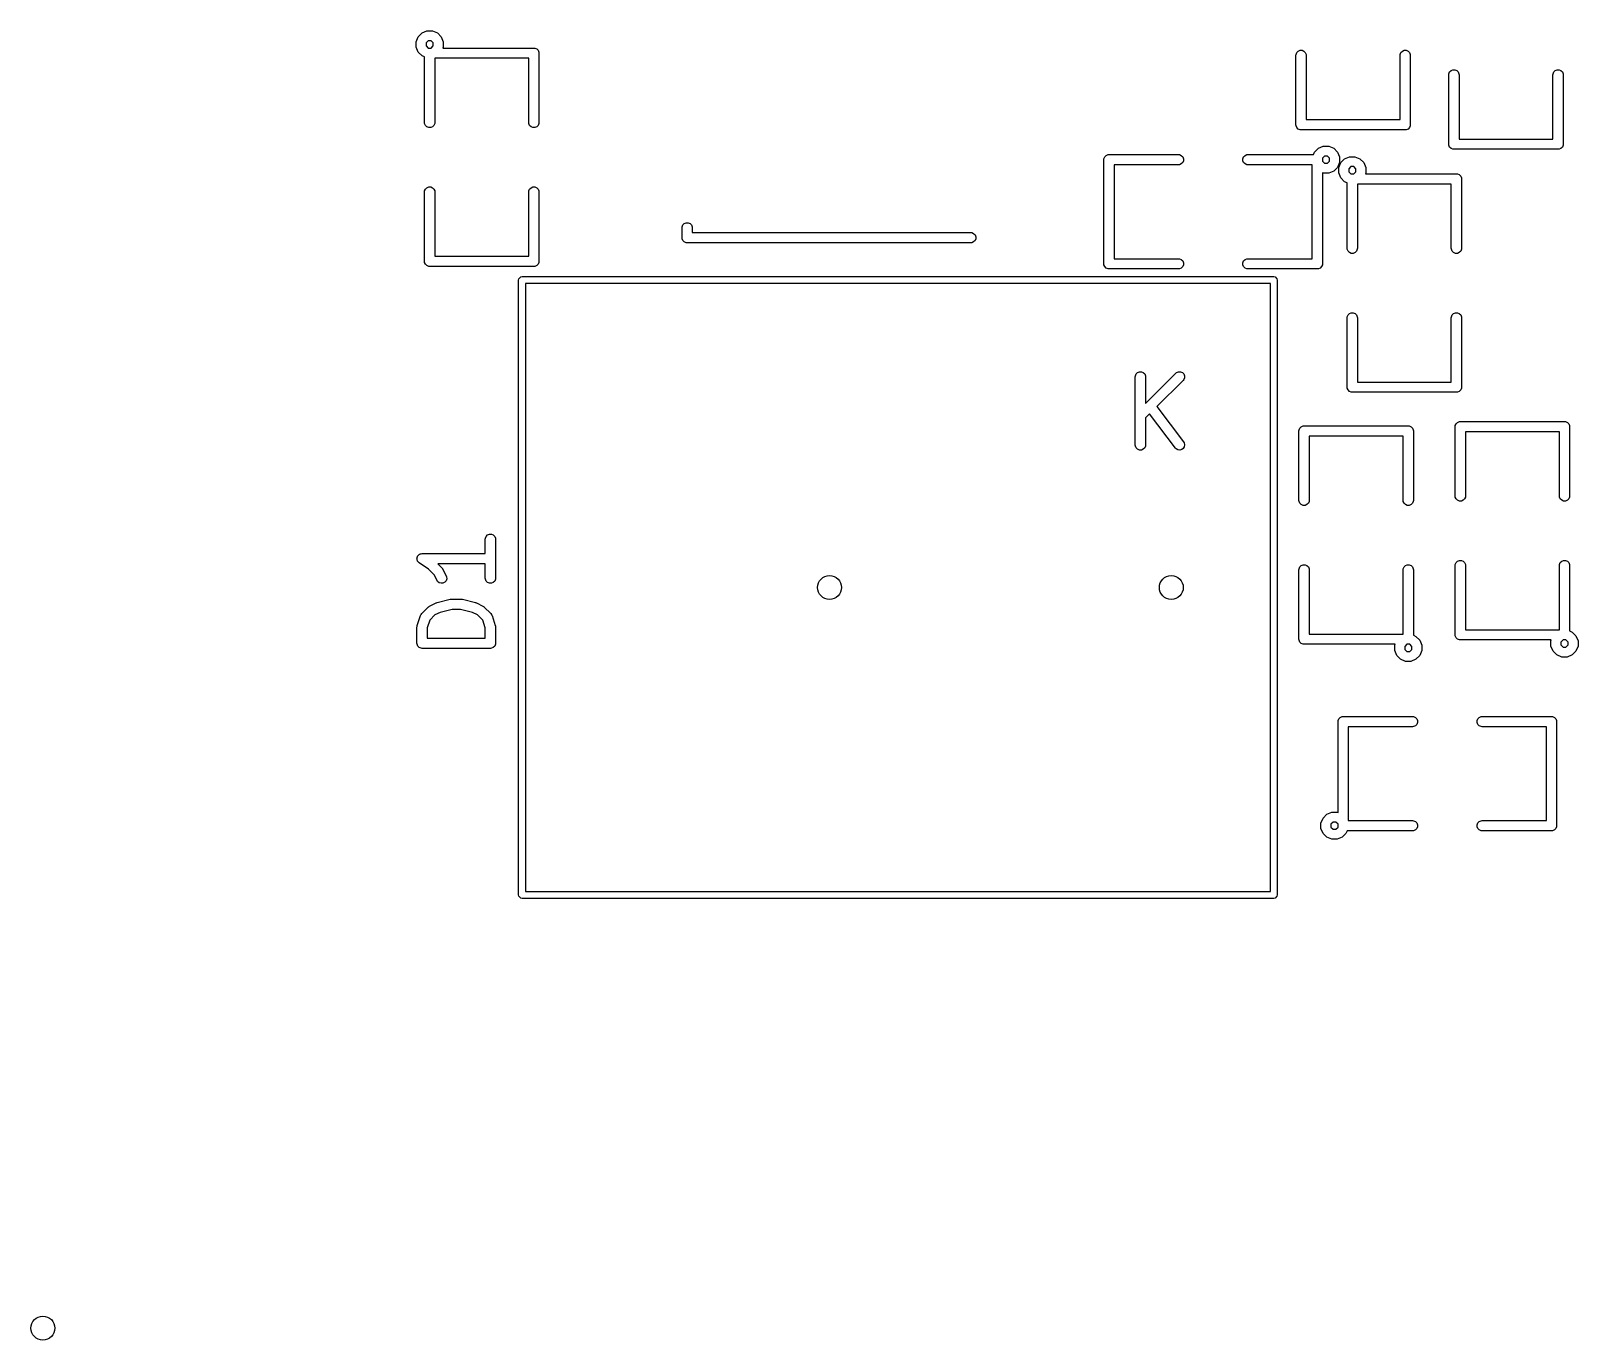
# Model space of a CAD drawing. Extents: x 3.77 to 7.16, y -4.93 to -3.32.
# Drawn here: x 3.773 to 4.664, y -4.931 to -4.176 of the extents above; entities that cross this region are included whole.
import ezdxf

# ---------------------------------------------------------------- set-up
doc = ezdxf.new("R2010")
doc.units = 0
doc.header["$MEASUREMENT"] = 0
doc.layers.add('BLACK', color=7, linetype='CONTINUOUS')

msp = doc.modelspace()

# ---------------------------------------------------------------- linework, layer by layer
at = {"layer": 'BLACK', "linetype": 'CONTINUOUS'}
for p, q in [((3.9951, -4.18243), (3.99629, -4.17956)), ((3.99629, -4.17956), (3.99848, -4.17737)), ((3.99848, -4.17737), (4.00135, -4.17618)), ((4.00135, -4.17618), (4.00445, -4.17618)), ((4.00445, -4.17618), (4.00732, -4.17737)), ((4.00732, -4.17737), (4.00951, -4.17956)), ((4.00951, -4.17956), (4.0107, -4.18243)), ((3.9951, -4.18313), (3.9951, -4.18243)), ((3.9951, -4.18553), (3.9951, -4.18313)), ((3.99629, -4.1884), (3.9951, -4.18553)), ((3.99848, -4.19059), (3.99629, -4.1884)), ((4.00205, -4.18194), (4.00085, -4.18313)), ((4.00085, -4.18313), (4.00085, -4.18483)), ((4.00085, -4.18483), (4.00205, -4.18603)), ((4.00375, -4.18194), (4.00205, -4.18194)), ((4.00205, -4.18603), (4.00375, -4.18603)), ((4.00495, -4.18313), (4.00375, -4.18194)), ((4.00375, -4.18603), (4.00495, -4.18483)), ((4.00495, -4.18483), (4.00495, -4.18313)), ((4.0107, -4.18553), (4.01049, -4.18603)), ((4.01049, -4.18603), (4.0629, -4.18603)), ((4.0107, -4.18243), (4.0107, -4.18553)), ((4.0629, -4.18603), (4.06347, -4.18609)), ((4.06347, -4.18609), (4.06454, -4.18653)), ((4.06454, -4.18653), (4.06535, -4.18734)), ((4.06535, -4.18734), (4.06579, -4.18841)), ((4.06579, -4.18841), (4.06585, -4.18898)), ((4.50237, -4.1886), (4.50318, -4.18779)), ((4.50318, -4.18779), (4.50425, -4.18735)), ((4.50425, -4.18735), (4.5054, -4.18735)), ((4.5054, -4.18735), (4.50646, -4.18779)), ((4.50646, -4.18779), (4.50728, -4.1886)), ((4.56237, -4.1886), (4.56318, -4.18779)), ((4.56318, -4.18779), (4.56425, -4.18735)), ((4.56425, -4.18735), (4.5654, -4.18735)), ((4.5654, -4.18735), (4.56646, -4.18779)), ((4.56646, -4.18779), (4.56728, -4.1886)), ((3.99995, -4.1912), (3.99848, -4.19059)), ((3.99995, -4.22898), (3.99995, -4.1912)), ((4.05995, -4.19194), (4.00585, -4.19194)), ((4.00585, -4.19194), (4.00585, -4.22898)), ((4.05995, -4.22898), (4.05995, -4.19194)), ((4.06585, -4.18898), (4.06585, -4.22898)), ((4.50187, -4.19024), (4.50193, -4.18967)), ((4.50187, -4.23024), (4.50187, -4.19024)), ((4.50193, -4.18967), (4.50237, -4.1886)), ((4.50728, -4.1886), (4.50772, -4.18967)), ((4.50772, -4.18967), (4.50778, -4.19024)), ((4.50778, -4.19024), (4.50778, -4.22729)), ((4.56187, -4.19024), (4.56193, -4.18967)), ((4.56187, -4.22729), (4.56187, -4.19024)), ((4.56193, -4.18967), (4.56237, -4.1886)), ((4.56728, -4.1886), (4.56772, -4.18967)), ((4.56772, -4.18967), (4.56778, -4.19024)), ((4.56778, -4.19024), (4.56778, -4.23024)), ((4.58995, -4.20145), (4.59, -4.20087)), ((4.58995, -4.24145), (4.58995, -4.20145)), ((4.59, -4.20087), (4.59044, -4.19981)), ((4.59044, -4.19981), (4.59126, -4.199)), ((4.59126, -4.199), (4.59232, -4.19855)), ((4.59232, -4.19855), (4.59347, -4.19855)), ((4.59347, -4.19855), (4.59454, -4.199)), ((4.59454, -4.199), (4.59535, -4.19981)), ((4.59535, -4.19981), (4.59579, -4.20087)), ((4.59579, -4.20087), (4.59585, -4.20145)), ((4.59585, -4.20145), (4.59585, -4.2385)), ((4.64995, -4.20145), (4.65, -4.20087)), ((4.64995, -4.2385), (4.64995, -4.20145)), ((4.65, -4.20087), (4.65044, -4.19981)), ((4.65044, -4.19981), (4.65126, -4.199)), ((4.65126, -4.199), (4.65232, -4.19855)), ((4.65232, -4.19855), (4.65347, -4.19855)), ((4.65347, -4.19855), (4.65454, -4.199)), ((4.65454, -4.199), (4.65535, -4.19981)), ((4.65535, -4.19981), (4.65579, -4.20087)), ((4.65579, -4.20087), (4.65585, -4.20145)), ((4.65585, -4.20145), (4.65585, -4.24145)), ((4, -4.22956), (3.99995, -4.22898)), ((4.00044, -4.23062), (4, -4.22956)), ((4.00126, -4.23144), (4.00044, -4.23062)), ((4.00232, -4.23188), (4.00126, -4.23144)), ((4.00347, -4.23188), (4.00232, -4.23188)), ((4.00454, -4.23144), (4.00347, -4.23188)), ((4.00535, -4.23062), (4.00454, -4.23144)), ((4.00579, -4.22956), (4.00535, -4.23062)), ((4.00585, -4.22898), (4.00579, -4.22956)), ((4.06, -4.22956), (4.05995, -4.22898)), ((4.06044, -4.23062), (4.06, -4.22956)), ((4.06126, -4.23144), (4.06044, -4.23062)), ((4.06232, -4.23188), (4.06126, -4.23144)), ((4.06347, -4.23188), (4.06232, -4.23188)), ((4.06454, -4.23144), (4.06347, -4.23188)), ((4.06535, -4.23062), (4.06454, -4.23144)), ((4.06579, -4.22956), (4.06535, -4.23062)), ((4.06585, -4.22898), (4.06579, -4.22956)), ((4.50193, -4.23082), (4.50187, -4.23024)), ((4.50237, -4.23188), (4.50193, -4.23082)), ((4.50318, -4.2327), (4.50237, -4.23188)), ((4.50425, -4.23314), (4.50318, -4.2327)), ((4.50482, -4.2332), (4.50425, -4.23314)), ((4.50778, -4.22729), (4.56187, -4.22729)), ((4.5654, -4.23314), (4.56482, -4.2332)), ((4.56646, -4.2327), (4.5654, -4.23314)), ((4.56728, -4.23188), (4.56646, -4.2327)), ((4.56772, -4.23082), (4.56728, -4.23188)), ((4.56778, -4.23024), (4.56772, -4.23082)), ((4.56482, -4.2332), (4.50482, -4.2332)), ((4.59, -4.24203), (4.58995, -4.24145)), ((4.59044, -4.24309), (4.59, -4.24203)), ((4.59585, -4.2385), (4.64995, -4.2385)), ((4.65579, -4.24203), (4.65535, -4.24309)), ((4.65585, -4.24145), (4.65579, -4.24203)), ((4.39126, -4.25038), (4.39132, -4.2498)), ((4.39126, -4.31038), (4.39126, -4.25038)), ((4.39132, -4.2498), (4.39176, -4.24874)), ((4.39176, -4.24874), (4.39257, -4.24792)), ((4.39257, -4.24792), (4.39364, -4.24748)), ((4.39364, -4.24748), (4.39421, -4.24743)), ((4.39421, -4.24743), (4.43421, -4.24743)), ((4.43421, -4.24743), (4.43479, -4.24748)), ((4.43479, -4.24748), (4.43585, -4.24792)), ((4.43585, -4.24792), (4.43667, -4.24874)), ((4.43667, -4.24874), (4.43711, -4.2498)), ((4.43711, -4.25096), (4.43667, -4.25202)), ((4.43711, -4.2498), (4.43711, -4.25096)), ((4.47132, -4.2498), (4.47176, -4.24874)), ((4.47132, -4.25096), (4.47132, -4.2498)), ((4.47176, -4.25202), (4.47132, -4.25096)), ((4.47176, -4.24874), (4.47257, -4.24792)), ((4.47257, -4.24792), (4.47364, -4.24748)), ((4.47364, -4.24748), (4.47421, -4.24743)), ((4.47421, -4.24743), (4.51199, -4.24743)), ((4.51199, -4.24743), (4.5126, -4.24596)), ((4.5126, -4.24596), (4.5148, -4.24377)), ((4.5148, -4.24377), (4.51766, -4.24258)), ((4.51837, -4.24833), (4.51717, -4.24953)), ((4.51717, -4.24953), (4.51717, -4.25123)), ((4.51766, -4.24258), (4.52077, -4.24258)), ((4.52006, -4.24833), (4.51837, -4.24833)), ((4.52126, -4.24953), (4.52006, -4.24833)), ((4.52077, -4.24258), (4.52363, -4.24377)), ((4.52126, -4.25123), (4.52126, -4.24953)), ((4.52363, -4.24377), (4.52583, -4.24596)), ((4.52583, -4.24596), (4.52701, -4.24883)), ((4.52701, -4.24883), (4.52701, -4.25193)), ((4.52774, -4.25203), (4.52993, -4.24984)), ((4.52993, -4.24984), (4.5328, -4.24865)), ((4.5328, -4.24865), (4.5359, -4.24865)), ((4.5359, -4.24865), (4.53877, -4.24984)), ((4.53877, -4.24984), (4.54096, -4.25203)), ((4.59126, -4.24391), (4.59044, -4.24309)), ((4.59232, -4.24435), (4.59126, -4.24391)), ((4.5929, -4.2444), (4.59232, -4.24435)), ((4.6529, -4.2444), (4.5929, -4.2444)), ((4.65347, -4.24435), (4.6529, -4.2444)), ((4.65454, -4.24391), (4.65347, -4.24435)), ((4.65535, -4.24309), (4.65454, -4.24391)), ((4.43421, -4.25333), (4.39717, -4.25333)), ((4.39717, -4.25333), (4.39717, -4.30743)), ((4.43479, -4.25328), (4.43421, -4.25333)), ((4.43585, -4.25284), (4.43479, -4.25328)), ((4.43667, -4.25202), (4.43585, -4.25284)), ((4.47257, -4.25284), (4.47176, -4.25202)), ((4.47364, -4.25328), (4.47257, -4.25284)), ((4.47421, -4.25333), (4.47364, -4.25328)), ((4.51126, -4.25333), (4.47421, -4.25333)), ((4.51126, -4.30743), (4.51126, -4.25333)), ((4.51717, -4.25123), (4.51837, -4.25243)), ((4.51766, -4.25818), (4.51717, -4.25797)), ((4.51717, -4.25797), (4.51717, -4.31038)), ((4.52077, -4.25818), (4.51766, -4.25818)), ((4.51837, -4.25243), (4.52006, -4.25243)), ((4.52006, -4.25243), (4.52126, -4.25123)), ((4.52363, -4.25699), (4.52077, -4.25818)), ((4.52583, -4.2548), (4.52363, -4.25699)), ((4.52701, -4.25193), (4.52583, -4.2548)), ((4.52655, -4.2549), (4.52774, -4.25203)), ((4.52655, -4.2556), (4.52655, -4.2549)), ((4.52655, -4.258), (4.52655, -4.2556)), ((4.52774, -4.26087), (4.52655, -4.258)), ((4.5335, -4.2544), (4.5323, -4.2556)), ((4.5323, -4.2556), (4.5323, -4.2573)), ((4.5323, -4.2573), (4.5335, -4.2585)), ((4.5352, -4.2544), (4.5335, -4.2544)), ((4.5335, -4.2585), (4.5352, -4.2585)), ((4.5364, -4.2556), (4.5352, -4.2544)), ((4.5352, -4.2585), (4.5364, -4.2573)), ((4.5364, -4.2573), (4.5364, -4.2556)), ((4.54096, -4.25203), (4.54215, -4.2549)), ((4.54215, -4.258), (4.54195, -4.2585)), ((4.54195, -4.2585), (4.59435, -4.2585)), ((4.54215, -4.2549), (4.54215, -4.258)), ((4.59435, -4.2585), (4.59493, -4.25855)), ((4.59493, -4.25855), (4.59599, -4.259)), ((4.59599, -4.259), (4.59681, -4.25981)), ((4.59681, -4.25981), (4.59725, -4.26087)), ((3.99995, -4.26898), (4, -4.26841)), ((4, -4.26841), (4.00044, -4.26734)), ((4.00044, -4.26734), (4.00126, -4.26653)), ((4.00126, -4.26653), (4.00232, -4.26609)), ((4.00232, -4.26609), (4.00347, -4.26609)), ((4.00347, -4.26609), (4.00454, -4.26653)), ((4.00454, -4.26653), (4.00535, -4.26734)), ((4.00535, -4.26734), (4.00579, -4.26841)), ((4.00579, -4.26841), (4.00585, -4.26898)), ((4.05995, -4.26898), (4.06, -4.26841)), ((4.06, -4.26841), (4.06044, -4.26734)), ((4.06044, -4.26734), (4.06126, -4.26653)), ((4.06126, -4.26653), (4.06232, -4.26609)), ((4.06232, -4.26609), (4.06347, -4.26609)), ((4.06347, -4.26609), (4.06454, -4.26653)), ((4.06454, -4.26653), (4.06535, -4.26734)), ((4.06535, -4.26734), (4.06579, -4.26841)), ((4.06579, -4.26841), (4.06585, -4.26898)), ((4.52993, -4.26306), (4.52774, -4.26087)), ((4.5314, -4.26367), (4.52993, -4.26306)), ((4.5314, -4.30145), (4.5314, -4.26367)), ((4.5914, -4.2644), (4.5373, -4.2644)), ((4.5373, -4.2644), (4.5373, -4.30145)), ((4.5914, -4.30145), (4.5914, -4.2644)), ((4.59725, -4.26087), (4.5973, -4.26145)), ((4.5973, -4.26145), (4.5973, -4.30145)), ((3.99995, -4.30898), (3.99995, -4.26898)), ((4.00585, -4.26898), (4.00585, -4.30603)), ((4.05995, -4.30603), (4.05995, -4.26898)), ((4.06585, -4.26898), (4.06585, -4.30898)), ((4.14825, -4.28962), (4.14831, -4.28904)), ((4.14825, -4.29533), (4.14825, -4.28962)), ((4.14831, -4.2959), (4.14825, -4.29533)), ((4.14831, -4.28904), (4.14875, -4.28798)), ((4.14875, -4.28798), (4.14957, -4.28717)), ((4.14957, -4.28717), (4.15063, -4.28672)), ((4.15063, -4.28672), (4.15178, -4.28672)), ((4.15178, -4.28672), (4.15285, -4.28717)), ((4.15285, -4.28717), (4.15366, -4.28798)), ((4.15366, -4.28798), (4.1541, -4.28904)), ((4.1541, -4.28904), (4.15416, -4.28962)), ((4.15416, -4.28962), (4.15416, -4.29238)), ((4.15416, -4.29238), (4.31459, -4.29238)), ((4.31459, -4.29238), (4.31517, -4.29243)), ((4.31517, -4.29243), (4.31623, -4.29287)), ((4.31623, -4.29287), (4.31705, -4.29369)), ((4.31705, -4.29369), (4.31749, -4.29475)), ((4.31749, -4.29475), (4.31749, -4.2959)), ((4.14875, -4.29697), (4.14831, -4.2959)), ((4.14957, -4.29778), (4.14875, -4.29697)), ((4.15063, -4.29822), (4.14957, -4.29778)), ((4.15121, -4.29828), (4.15063, -4.29822)), ((4.31459, -4.29828), (4.15121, -4.29828)), ((4.31517, -4.29822), (4.31459, -4.29828)), ((4.31623, -4.29778), (4.31517, -4.29822)), ((4.31705, -4.29697), (4.31623, -4.29778)), ((4.31749, -4.2959), (4.31705, -4.29697)), ((4.53146, -4.30203), (4.5314, -4.30145)), ((4.5319, -4.30309), (4.53146, -4.30203)), ((4.53271, -4.30391), (4.5319, -4.30309)), ((4.53378, -4.30435), (4.53271, -4.30391)), ((4.53493, -4.30435), (4.53378, -4.30435)), ((4.53599, -4.30391), (4.53493, -4.30435)), ((4.53681, -4.30309), (4.53599, -4.30391)), ((4.53725, -4.30203), (4.53681, -4.30309)), ((4.5373, -4.30145), (4.53725, -4.30203)), ((4.59146, -4.30203), (4.5914, -4.30145)), ((4.5919, -4.30309), (4.59146, -4.30203)), ((4.59271, -4.30391), (4.5919, -4.30309)), ((4.59378, -4.30435), (4.59271, -4.30391)), ((4.59493, -4.30435), (4.59378, -4.30435)), ((4.59599, -4.30391), (4.59493, -4.30435)), ((4.59681, -4.30309), (4.59599, -4.30391)), ((4.59725, -4.30203), (4.59681, -4.30309)), ((4.5973, -4.30145), (4.59725, -4.30203)), ((4, -4.30956), (3.99995, -4.30898)), ((4.00044, -4.31062), (4, -4.30956)), ((4.00126, -4.31144), (4.00044, -4.31062)), ((4.00232, -4.31188), (4.00126, -4.31144)), ((4.0029, -4.31194), (4.00232, -4.31188)), ((4.0629, -4.31194), (4.0029, -4.31194)), ((4.00585, -4.30603), (4.05995, -4.30603)), ((4.06347, -4.31188), (4.0629, -4.31194)), ((4.06454, -4.31144), (4.06347, -4.31188)), ((4.06535, -4.31062), (4.06454, -4.31144)), ((4.06579, -4.30956), (4.06535, -4.31062)), ((4.06585, -4.30898), (4.06579, -4.30956)), ((4.39132, -4.31096), (4.39126, -4.31038)), ((4.39176, -4.31202), (4.39132, -4.31096)), ((4.39257, -4.31284), (4.39176, -4.31202)), ((4.39364, -4.31328), (4.39257, -4.31284)), ((4.39421, -4.31333), (4.39364, -4.31328)), ((4.43421, -4.31333), (4.39421, -4.31333)), ((4.39717, -4.30743), (4.43421, -4.30743)), ((4.43421, -4.30743), (4.43479, -4.30748)), ((4.43479, -4.31328), (4.43421, -4.31333)), ((4.43479, -4.30748), (4.43585, -4.30792)), ((4.43585, -4.31284), (4.43479, -4.31328)), ((4.43585, -4.30792), (4.43667, -4.30874)), ((4.43667, -4.31202), (4.43585, -4.31284)), ((4.43667, -4.30874), (4.43711, -4.3098)), ((4.43711, -4.31096), (4.43667, -4.31202)), ((4.43711, -4.3098), (4.43711, -4.31096)), ((4.47132, -4.3098), (4.47176, -4.30874)), ((4.47132, -4.31096), (4.47132, -4.3098)), ((4.47176, -4.31202), (4.47132, -4.31096)), ((4.47176, -4.30874), (4.47257, -4.30792)), ((4.47257, -4.31284), (4.47176, -4.31202)), ((4.47257, -4.30792), (4.47364, -4.30748)), ((4.47364, -4.31328), (4.47257, -4.31284)), ((4.47364, -4.30748), (4.47421, -4.30743)), ((4.47421, -4.31333), (4.47364, -4.31328)), ((4.47421, -4.30743), (4.51126, -4.30743)), ((4.51421, -4.31333), (4.47421, -4.31333)), ((4.51479, -4.31328), (4.51421, -4.31333)), ((4.51585, -4.31284), (4.51479, -4.31328)), ((4.51667, -4.31202), (4.51585, -4.31284)), ((4.51711, -4.31096), (4.51667, -4.31202)), ((4.51717, -4.31038), (4.51711, -4.31096)), ((4.05412, -4.31975), (4.05427, -4.319)), ((4.05412, -4.67408), (4.05412, -4.31975)), ((4.05427, -4.319), (4.05533, -4.31793)), ((4.05533, -4.31793), (4.05608, -4.31778)), ((4.05608, -4.31778), (4.48915, -4.31778)), ((4.05805, -4.32172), (4.05805, -4.67211)), ((4.48719, -4.32172), (4.05805, -4.32172)), ((4.48719, -4.67211), (4.48719, -4.32172)), ((4.48915, -4.31778), (4.48991, -4.31793)), ((4.48991, -4.31793), (4.49097, -4.319)), ((4.49097, -4.319), (4.49112, -4.31975)), ((4.49112, -4.31975), (4.49112, -4.67408)), ((4.53146, -4.34087), (4.5319, -4.33981)), ((4.5319, -4.33981), (4.53271, -4.339)), ((4.53271, -4.339), (4.53378, -4.33855)), ((4.53378, -4.33855), (4.53493, -4.33855)), ((4.53493, -4.33855), (4.53599, -4.339)), ((4.53599, -4.339), (4.53681, -4.33981)), ((4.53681, -4.33981), (4.53725, -4.34087)), ((4.59146, -4.34087), (4.5919, -4.33981)), ((4.5919, -4.33981), (4.59271, -4.339)), ((4.59271, -4.339), (4.59378, -4.33855)), ((4.59378, -4.33855), (4.59493, -4.33855)), ((4.59493, -4.33855), (4.59599, -4.339)), ((4.59599, -4.339), (4.59681, -4.33981)), ((4.59681, -4.33981), (4.59725, -4.34087)), ((4.5314, -4.34145), (4.53146, -4.34087)), ((4.5314, -4.38145), (4.5314, -4.34145)), ((4.53725, -4.34087), (4.5373, -4.34145)), ((4.5373, -4.34145), (4.5373, -4.3785)), ((4.5914, -4.34145), (4.59146, -4.34087)), ((4.5914, -4.3785), (4.5914, -4.34145)), ((4.59725, -4.34087), (4.5973, -4.34145)), ((4.5973, -4.34145), (4.5973, -4.38145)), ((4.40936, -4.37545), (4.40941, -4.37488)), ((4.40936, -4.41482), (4.40936, -4.37545)), ((4.40941, -4.37488), (4.40985, -4.37381)), ((4.40985, -4.37381), (4.41067, -4.373)), ((4.41067, -4.373), (4.41173, -4.37256)), ((4.41173, -4.37256), (4.41288, -4.37256)), ((4.41288, -4.37256), (4.41395, -4.373)), ((4.41395, -4.373), (4.41476, -4.37381)), ((4.41476, -4.37381), (4.4152, -4.37488)), ((4.4152, -4.37488), (4.41526, -4.37545)), ((4.41526, -4.39082), (4.43272, -4.37336)), ((4.41526, -4.37545), (4.41526, -4.39082)), ((4.43272, -4.37336), (4.43316, -4.373)), ((4.43316, -4.373), (4.43423, -4.37256)), ((4.43423, -4.37256), (4.43538, -4.37256)), ((4.43538, -4.37256), (4.43645, -4.373)), ((4.43645, -4.373), (4.43726, -4.37381)), ((4.43726, -4.37381), (4.4377, -4.37488)), ((4.4377, -4.37488), (4.4377, -4.37603)), ((4.43689, -4.37754), (4.42183, -4.3926)), ((4.43726, -4.37709), (4.43689, -4.37754)), ((4.4377, -4.37603), (4.43726, -4.37709)), ((4.53146, -4.38203), (4.5314, -4.38145)), ((4.5319, -4.38309), (4.53146, -4.38203)), ((4.53271, -4.38391), (4.5319, -4.38309)), ((4.53378, -4.38435), (4.53271, -4.38391)), ((4.53435, -4.3844), (4.53378, -4.38435)), ((4.59435, -4.3844), (4.53435, -4.3844)), ((4.5373, -4.3785), (4.5914, -4.3785)), ((4.59493, -4.38435), (4.59435, -4.3844)), ((4.59599, -4.38391), (4.59493, -4.38435)), ((4.59681, -4.38309), (4.59599, -4.38391)), ((4.59725, -4.38203), (4.59681, -4.38309)), ((4.5973, -4.38145), (4.59725, -4.38203)), ((4.42183, -4.3926), (4.43717, -4.41305)), ((4.41761, -4.39682), (4.41526, -4.39917)), ((4.41526, -4.39917), (4.41526, -4.41482)), ((4.43244, -4.41659), (4.41761, -4.39682)), ((4.59414, -4.40255), (4.59496, -4.40173)), ((4.59496, -4.40173), (4.59602, -4.40129)), ((4.59602, -4.40129), (4.5966, -4.40123)), ((4.5966, -4.40123), (4.6566, -4.40123)), ((4.6566, -4.40123), (4.65718, -4.40129)), ((4.65718, -4.40129), (4.65824, -4.40173)), ((4.65824, -4.40173), (4.65905, -4.40255)), ((4.50365, -4.40669), (4.5037, -4.40611)), ((4.50365, -4.44669), (4.50365, -4.40669)), ((4.5037, -4.40611), (4.50414, -4.40505)), ((4.50414, -4.40505), (4.50496, -4.40423)), ((4.50496, -4.40423), (4.50602, -4.40379)), ((4.50602, -4.40379), (4.5066, -4.40373)), ((4.5066, -4.40373), (4.5666, -4.40373)), ((4.56365, -4.40964), (4.50955, -4.40964)), ((4.50955, -4.40964), (4.50955, -4.44669)), ((4.56365, -4.44669), (4.56365, -4.40964)), ((4.5666, -4.40373), (4.56718, -4.40379)), ((4.56718, -4.40379), (4.56824, -4.40423)), ((4.56824, -4.40423), (4.56905, -4.40505)), ((4.56905, -4.40505), (4.5695, -4.40611)), ((4.5695, -4.40611), (4.56955, -4.40669)), ((4.56955, -4.40669), (4.56955, -4.44669)), ((4.59365, -4.40419), (4.5937, -4.40361)), ((4.59365, -4.44419), (4.59365, -4.40419)), ((4.5937, -4.40361), (4.59414, -4.40255)), ((4.65365, -4.40714), (4.59955, -4.40714)), ((4.59955, -4.40714), (4.59955, -4.44419)), ((4.65365, -4.44419), (4.65365, -4.40714)), ((4.65905, -4.40255), (4.6595, -4.40361)), ((4.6595, -4.40361), (4.65955, -4.40419)), ((4.65955, -4.40419), (4.65955, -4.44419)), ((4.40941, -4.4154), (4.40936, -4.41482)), ((4.40985, -4.41646), (4.40941, -4.4154)), ((4.41067, -4.41728), (4.40985, -4.41646)), ((4.41173, -4.41772), (4.41067, -4.41728)), ((4.41288, -4.41772), (4.41173, -4.41772)), ((4.41395, -4.41728), (4.41288, -4.41772)), ((4.41476, -4.41646), (4.41395, -4.41728)), ((4.4152, -4.4154), (4.41476, -4.41646)), ((4.41526, -4.41482), (4.4152, -4.4154)), ((4.43283, -4.41702), (4.43244, -4.41659)), ((4.43383, -4.41761), (4.43283, -4.41702)), ((4.43497, -4.41777), (4.43383, -4.41761)), ((4.43608, -4.41748), (4.43497, -4.41777)), ((4.437, -4.41679), (4.43608, -4.41748)), ((4.43759, -4.4158), (4.437, -4.41679)), ((4.43717, -4.41305), (4.43747, -4.41354)), ((4.43747, -4.41354), (4.43775, -4.41466)), ((4.43775, -4.41466), (4.43759, -4.4158)), ((4.5037, -4.44726), (4.50365, -4.44669)), ((4.50955, -4.44669), (4.5095, -4.44726)), ((4.5637, -4.44726), (4.56365, -4.44669)), ((4.56955, -4.44669), (4.5695, -4.44726)), ((4.5937, -4.44476), (4.59365, -4.44419)), ((4.59414, -4.44583), (4.5937, -4.44476)), ((4.59496, -4.44664), (4.59414, -4.44583)), ((4.59602, -4.44708), (4.59496, -4.44664)), ((4.59824, -4.44664), (4.59718, -4.44708)), ((4.59905, -4.44583), (4.59824, -4.44664)), ((4.5995, -4.44476), (4.59905, -4.44583)), ((4.59955, -4.44419), (4.5995, -4.44476)), ((4.6537, -4.44476), (4.65365, -4.44419)), ((4.65414, -4.44583), (4.6537, -4.44476)), ((4.65496, -4.44664), (4.65414, -4.44583)), ((4.65602, -4.44708), (4.65496, -4.44664)), ((4.65824, -4.44664), (4.65718, -4.44708)), ((4.65905, -4.44583), (4.65824, -4.44664)), ((4.6595, -4.44476), (4.65905, -4.44583)), ((4.65955, -4.44419), (4.6595, -4.44476)), ((4.50414, -4.44833), (4.5037, -4.44726)), ((4.50496, -4.44914), (4.50414, -4.44833)), ((4.50602, -4.44958), (4.50496, -4.44914)), ((4.50718, -4.44958), (4.50602, -4.44958)), ((4.50824, -4.44914), (4.50718, -4.44958)), ((4.50905, -4.44833), (4.50824, -4.44914)), ((4.5095, -4.44726), (4.50905, -4.44833)), ((4.56414, -4.44833), (4.5637, -4.44726)), ((4.56496, -4.44914), (4.56414, -4.44833)), ((4.56602, -4.44958), (4.56496, -4.44914)), ((4.56718, -4.44958), (4.56602, -4.44958)), ((4.56824, -4.44914), (4.56718, -4.44958)), ((4.56905, -4.44833), (4.56824, -4.44914)), ((4.5695, -4.44726), (4.56905, -4.44833)), ((4.59718, -4.44708), (4.59602, -4.44708)), ((4.65718, -4.44708), (4.65602, -4.44708)), ((4.03495, -4.46907), (4.03501, -4.46849)), ((4.03495, -4.47736), (4.03495, -4.46907)), ((4.03501, -4.46849), (4.03545, -4.46743)), ((4.03545, -4.46743), (4.03627, -4.46661)), ((4.03627, -4.46661), (4.03733, -4.46617)), ((4.03733, -4.46617), (4.03848, -4.46617)), ((4.03848, -4.46617), (4.03955, -4.46661)), ((4.03955, -4.46661), (4.04036, -4.46743)), ((4.04036, -4.46743), (4.0408, -4.46849)), ((4.0408, -4.46849), (4.04086, -4.46907)), ((4.04086, -4.46907), (4.04086, -4.49156)), ((3.99558, -4.48032), (3.99564, -4.48003)), ((3.99564, -4.4806), (3.99558, -4.48032)), ((3.99564, -4.47974), (3.99575, -4.47947)), ((3.99564, -4.48003), (3.99564, -4.47974)), ((3.99564, -4.48089), (3.99564, -4.4806)), ((3.99575, -4.48116), (3.99564, -4.48089)), ((3.99575, -4.47947), (3.99581, -4.47919)), ((3.99581, -4.48145), (3.99575, -4.48116)), ((3.99581, -4.47919), (3.99597, -4.47894)), ((3.99597, -4.48169), (3.99581, -4.48145)), ((3.99597, -4.47894), (3.99608, -4.47867)), ((3.99608, -4.48196), (3.99597, -4.48169)), ((3.99608, -4.47867), (3.99629, -4.47847)), ((3.99629, -4.48216), (3.99608, -4.48196)), ((3.99629, -4.47847), (3.99645, -4.47823)), ((3.99645, -4.4824), (3.99629, -4.48216)), ((3.99645, -4.47823), (3.99669, -4.47807)), ((3.99689, -4.48277), (3.99645, -4.4824)), ((3.99669, -4.47807), (3.9969, -4.47786)), ((3.9969, -4.47786), (3.99716, -4.47775)), ((3.99716, -4.47775), (3.9974, -4.47759)), ((3.9974, -4.47759), (3.99769, -4.47753)), ((3.99769, -4.47753), (3.99796, -4.47742)), ((3.99796, -4.47742), (3.99853, -4.47736)), ((3.99853, -4.47736), (3.99853, -4.47736)), ((3.99853, -4.47736), (3.99853, -4.47736)), ((3.99853, -4.47736), (3.99854, -4.47736)), ((3.99854, -4.47736), (4.03495, -4.47736)), ((4.5937, -4.48361), (4.59414, -4.48255)), ((4.59414, -4.48255), (4.59496, -4.48173)), ((4.59496, -4.48173), (4.59602, -4.48129)), ((4.59602, -4.48129), (4.59718, -4.48129)), ((4.59718, -4.48129), (4.59824, -4.48173)), ((4.59824, -4.48173), (4.59905, -4.48255)), ((4.59905, -4.48255), (4.5995, -4.48361)), ((4.6537, -4.48361), (4.65414, -4.48255)), ((4.65414, -4.48255), (4.65496, -4.48173)), ((4.65496, -4.48173), (4.65602, -4.48129)), ((4.65602, -4.48129), (4.65718, -4.48129)), ((4.65718, -4.48129), (4.65824, -4.48173)), ((4.65824, -4.48173), (4.65905, -4.48255)), ((4.65905, -4.48255), (4.6595, -4.48361)), ((3.9969, -4.48277), (3.99689, -4.48277)), ((4.00228, -4.48636), (3.9969, -4.48277)), ((3.9969, -4.48277), (3.9969, -4.48277)), ((3.9969, -4.48277), (3.9969, -4.48277)), ((4.00548, -4.48956), (4.00228, -4.48636)), ((4.00714, -4.49288), (4.00548, -4.48956)), ((4.03495, -4.48327), (4.00754, -4.48327)), ((4.00754, -4.48327), (4.01, -4.48573)), ((4.01, -4.48573), (4.01018, -4.48595)), ((4.01018, -4.48595), (4.01024, -4.486)), ((4.01024, -4.486), (4.0103, -4.48609)), ((4.0103, -4.48609), (4.01037, -4.48617)), ((4.01037, -4.48617), (4.01039, -4.48625)), ((4.01039, -4.48625), (4.01055, -4.48649)), ((4.01055, -4.48649), (4.01243, -4.49024)), ((4.01243, -4.49024), (4.01263, -4.49078)), ((4.01263, -4.49078), (4.01271, -4.49193)), ((4.03495, -4.49156), (4.03495, -4.48327)), ((4.03501, -4.49214), (4.03495, -4.49156)), ((4.04086, -4.49156), (4.0408, -4.49214)), ((4.50365, -4.48669), (4.5037, -4.48611)), ((4.50365, -4.52669), (4.50365, -4.48669)), ((4.5037, -4.48611), (4.50414, -4.48505)), ((4.50414, -4.48505), (4.50496, -4.48423)), ((4.50496, -4.48423), (4.50602, -4.48379)), ((4.50602, -4.48379), (4.50718, -4.48379)), ((4.50718, -4.48379), (4.50824, -4.48423)), ((4.50824, -4.48423), (4.50905, -4.48505)), ((4.50905, -4.48505), (4.5095, -4.48611)), ((4.5095, -4.48611), (4.50955, -4.48669)), ((4.50955, -4.48669), (4.50955, -4.52373)), ((4.56365, -4.48669), (4.5637, -4.48611)), ((4.56365, -4.52373), (4.56365, -4.48669)), ((4.5637, -4.48611), (4.56414, -4.48505)), ((4.56414, -4.48505), (4.56496, -4.48423)), ((4.56496, -4.48423), (4.56602, -4.48379)), ((4.56602, -4.48379), (4.56718, -4.48379)), ((4.56718, -4.48379), (4.56824, -4.48423)), ((4.56824, -4.48423), (4.56905, -4.48505)), ((4.56905, -4.48505), (4.5695, -4.48611)), ((4.5695, -4.48611), (4.56955, -4.48669)), ((4.56955, -4.48669), (4.56955, -4.52447)), ((4.59365, -4.48419), (4.5937, -4.48361)), ((4.59365, -4.52419), (4.59365, -4.48419)), ((4.5995, -4.48361), (4.59955, -4.48419)), ((4.59955, -4.48419), (4.59955, -4.52123)), ((4.65365, -4.48419), (4.6537, -4.48361)), ((4.65365, -4.52123), (4.65365, -4.48419)), ((4.6595, -4.48361), (4.65955, -4.48419)), ((4.65955, -4.48419), (4.65955, -4.52197)), ((4.00745, -4.49337), (4.00714, -4.49288)), ((4.00832, -4.49413), (4.00745, -4.49337)), ((4.00942, -4.49449), (4.00832, -4.49413)), ((4.01056, -4.49441), (4.00942, -4.49449)), ((4.0116, -4.4939), (4.01056, -4.49441)), ((4.01235, -4.49303), (4.0116, -4.4939)), ((4.01271, -4.49193), (4.01235, -4.49303)), ((4.03545, -4.4932), (4.03501, -4.49214)), ((4.03627, -4.49402), (4.03545, -4.4932)), ((4.03733, -4.49446), (4.03627, -4.49402)), ((4.03848, -4.49446), (4.03733, -4.49446)), ((4.03955, -4.49402), (4.03848, -4.49446)), ((4.04036, -4.4932), (4.03955, -4.49402)), ((4.0408, -4.49214), (4.04036, -4.4932)), ((3.99832, -4.51197), (4.00207, -4.50822)), ((4.00207, -4.50822), (4.0023, -4.50804)), ((4.0023, -4.50804), (4.00235, -4.50798)), ((4.00235, -4.50798), (4.00244, -4.50792)), ((4.00244, -4.50792), (4.00252, -4.50786)), ((4.00252, -4.50786), (4.00259, -4.50783)), ((4.00259, -4.50783), (4.00284, -4.50767)), ((4.00284, -4.50767), (4.00659, -4.5058)), ((4.00659, -4.5058), (4.00663, -4.50578)), ((4.00663, -4.50578), (4.00665, -4.50577)), ((4.00665, -4.50577), (4.00689, -4.50568)), ((4.00689, -4.50568), (4.00713, -4.50559)), ((4.00713, -4.50559), (4.00715, -4.50559)), ((4.00715, -4.50559), (4.00719, -4.50557)), ((4.00719, -4.50557), (4.01469, -4.5037)), ((4.01469, -4.5037), (4.01479, -4.50368)), ((4.01479, -4.50368), (4.01483, -4.50367)), ((4.01483, -4.50367), (4.01505, -4.50364)), ((4.01505, -4.50364), (4.01527, -4.50361)), ((4.01527, -4.50361), (4.01531, -4.50362)), ((4.01531, -4.50362), (4.01541, -4.50361)), ((4.01541, -4.50361), (4.02103, -4.50361)), ((4.02103, -4.50361), (4.02113, -4.50362)), ((4.02113, -4.50362), (4.02118, -4.50361)), ((4.02118, -4.50361), (4.02139, -4.50364)), ((4.02139, -4.50364), (4.02161, -4.50367)), ((4.02161, -4.50367), (4.02165, -4.50368)), ((4.02165, -4.50368), (4.02175, -4.5037)), ((4.02175, -4.5037), (4.02925, -4.50557)), ((4.02925, -4.50557), (4.02929, -4.50559)), ((4.02929, -4.50559), (4.02931, -4.50559)), ((4.02931, -4.50559), (4.02955, -4.50568)), ((4.02955, -4.50568), (4.02979, -4.50577)), ((4.02979, -4.50577), (4.02981, -4.50578)), ((4.02981, -4.50578), (4.02985, -4.5058)), ((4.02985, -4.5058), (4.0336, -4.50767)), ((4.0336, -4.50767), (4.03385, -4.50783)), ((4.03385, -4.50783), (4.03392, -4.50786)), ((4.03392, -4.50786), (4.034, -4.50792)), ((4.034, -4.50792), (4.03409, -4.50798)), ((4.03409, -4.50798), (4.03414, -4.50804)), ((4.03414, -4.50804), (4.03437, -4.50822)), ((4.03437, -4.50822), (4.03812, -4.51197)), ((3.99573, -4.51875), (3.99761, -4.51313)), ((3.99761, -4.51313), (3.99785, -4.5126)), ((3.99785, -4.5126), (3.99792, -4.51252)), ((3.99792, -4.51252), (3.99796, -4.51242)), ((3.99796, -4.51242), (3.99832, -4.51197)), ((4.00299, -4.51566), (4.00149, -4.52016)), ((4.00591, -4.51274), (4.00299, -4.51566)), ((4.00894, -4.51122), (4.00591, -4.51274)), ((4.01577, -4.50951), (4.00894, -4.51122)), ((4.02067, -4.50951), (4.01577, -4.50951)), ((4.0275, -4.51122), (4.02067, -4.50951)), ((4.03053, -4.51274), (4.0275, -4.51122)), ((4.03345, -4.51566), (4.03053, -4.51274)), ((4.03495, -4.52016), (4.03345, -4.51566)), ((4.03812, -4.51197), (4.03849, -4.51242)), ((4.03849, -4.51242), (4.03853, -4.51252)), ((4.03853, -4.51252), (4.0386, -4.5126)), ((4.0386, -4.5126), (4.03883, -4.51313)), ((4.03883, -4.51313), (4.04071, -4.51875)), ((3.99558, -4.51968), (3.99561, -4.51939)), ((3.99558, -4.52906), (3.99558, -4.51968)), ((3.99561, -4.51932), (3.99563, -4.51921)), ((3.99561, -4.51939), (3.99561, -4.51932)), ((3.99563, -4.51921), (3.99564, -4.51911)), ((3.99564, -4.51911), (3.99567, -4.51904)), ((3.99567, -4.51904), (3.99573, -4.51875)), ((4.00149, -4.52016), (4.00149, -4.52611)), ((4.00149, -4.52611), (4.03495, -4.52611)), ((4.03495, -4.52611), (4.03495, -4.52016)), ((4.04071, -4.51875), (4.04077, -4.51904)), ((4.04077, -4.51904), (4.0408, -4.51911)), ((4.0408, -4.51911), (4.04081, -4.51921)), ((4.04081, -4.51921), (4.04084, -4.51932)), ((4.04084, -4.51932), (4.04083, -4.51939)), ((4.04083, -4.51939), (4.04086, -4.51968)), ((4.04086, -4.51968), (4.04086, -4.52906)), ((4.5037, -4.52726), (4.50365, -4.52669)), ((4.50955, -4.52373), (4.56365, -4.52373)), ((4.56955, -4.52447), (4.57102, -4.52507)), ((4.57102, -4.52507), (4.57321, -4.52727)), ((4.5937, -4.52476), (4.59365, -4.52419)), ((4.59414, -4.52583), (4.5937, -4.52476)), ((4.59496, -4.52664), (4.59414, -4.52583)), ((4.59602, -4.52708), (4.59496, -4.52664)), ((4.5966, -4.52714), (4.59602, -4.52708)), ((4.649, -4.52714), (4.5966, -4.52714)), ((4.59955, -4.52123), (4.65365, -4.52123)), ((4.6488, -4.52764), (4.649, -4.52714)), ((4.65575, -4.52714), (4.65455, -4.52834)), ((4.65745, -4.52714), (4.65575, -4.52714)), ((4.65865, -4.52834), (4.65745, -4.52714)), ((4.65955, -4.52197), (4.66102, -4.52257)), ((4.66102, -4.52257), (4.66321, -4.52477)), ((4.66321, -4.52477), (4.6644, -4.52764)), ((3.99564, -4.52963), (3.99558, -4.52906)), ((3.99608, -4.5307), (3.99564, -4.52963)), ((3.9969, -4.53151), (3.99608, -4.5307)), ((3.99796, -4.53195), (3.9969, -4.53151)), ((3.99854, -4.53201), (3.99796, -4.53195)), ((4.03791, -4.53201), (3.99854, -4.53201)), ((4.03848, -4.53195), (4.03791, -4.53201)), ((4.03955, -4.53151), (4.03848, -4.53195)), ((4.04036, -4.5307), (4.03955, -4.53151)), ((4.0408, -4.52963), (4.04036, -4.5307)), ((4.04086, -4.52906), (4.0408, -4.52963)), ((4.50414, -4.52833), (4.5037, -4.52726)), ((4.50496, -4.52914), (4.50414, -4.52833)), ((4.50602, -4.52958), (4.50496, -4.52914)), ((4.5066, -4.52964), (4.50602, -4.52958)), ((4.559, -4.52964), (4.5066, -4.52964)), ((4.5588, -4.53014), (4.559, -4.52964)), ((4.5588, -4.53084), (4.5588, -4.53014)), ((4.5588, -4.53324), (4.5588, -4.53084)), ((4.55999, -4.53611), (4.5588, -4.53324)), ((4.56218, -4.5383), (4.55999, -4.53611)), ((4.56575, -4.52964), (4.56455, -4.53084)), ((4.56455, -4.53084), (4.56455, -4.53254)), ((4.56455, -4.53254), (4.56575, -4.53373)), ((4.56745, -4.52964), (4.56575, -4.52964)), ((4.56575, -4.53373), (4.56745, -4.53373)), ((4.56865, -4.53084), (4.56745, -4.52964)), ((4.56745, -4.53373), (4.56865, -4.53254)), ((4.56865, -4.53254), (4.56865, -4.53084)), ((4.57321, -4.53611), (4.57102, -4.5383)), ((4.57321, -4.52727), (4.5744, -4.53014)), ((4.5744, -4.53324), (4.57321, -4.53611)), ((4.5744, -4.53014), (4.5744, -4.53324)), ((4.6488, -4.52834), (4.6488, -4.52764)), ((4.6488, -4.53074), (4.6488, -4.52834)), ((4.64999, -4.53361), (4.6488, -4.53074)), ((4.65218, -4.5358), (4.64999, -4.53361)), ((4.65505, -4.53699), (4.65218, -4.5358)), ((4.65455, -4.52834), (4.65455, -4.53004)), ((4.65455, -4.53004), (4.65575, -4.53123)), ((4.65575, -4.53123), (4.65745, -4.53123)), ((4.65745, -4.53123), (4.65865, -4.53004)), ((4.66102, -4.5358), (4.65815, -4.53699)), ((4.65865, -4.53004), (4.65865, -4.52834)), ((4.66321, -4.53361), (4.66102, -4.5358)), ((4.6644, -4.53074), (4.66321, -4.53361)), ((4.6644, -4.52764), (4.6644, -4.53074)), ((4.56505, -4.53949), (4.56218, -4.5383)), ((4.56815, -4.53949), (4.56505, -4.53949)), ((4.57102, -4.5383), (4.56815, -4.53949)), ((4.65815, -4.53699), (4.65505, -4.53699)), ((4.52664, -4.57255), (4.52746, -4.57173)), ((4.52746, -4.57173), (4.52852, -4.57129)), ((4.52852, -4.57129), (4.5291, -4.57123)), ((4.5291, -4.57123), (4.5691, -4.57123)), ((4.5691, -4.57123), (4.56968, -4.57129)), ((4.56968, -4.57129), (4.57074, -4.57173)), ((4.57074, -4.57173), (4.57155, -4.57255)), ((4.60664, -4.57255), (4.60746, -4.57173)), ((4.60746, -4.57173), (4.60852, -4.57129)), ((4.60852, -4.57129), (4.6091, -4.57123)), ((4.6091, -4.57123), (4.6491, -4.57123)), ((4.6491, -4.57123), (4.64968, -4.57129)), ((4.64968, -4.57129), (4.65074, -4.57173)), ((4.65074, -4.57173), (4.65155, -4.57255)), ((4.52615, -4.57419), (4.5262, -4.57361)), ((4.52615, -4.62659), (4.52615, -4.57419)), ((4.5262, -4.57361), (4.52664, -4.57255)), ((4.5691, -4.57714), (4.53205, -4.57714)), ((4.53205, -4.57714), (4.53205, -4.63123)), ((4.56968, -4.57708), (4.5691, -4.57714)), ((4.57074, -4.57664), (4.56968, -4.57708)), ((4.57155, -4.57583), (4.57074, -4.57664)), ((4.57155, -4.57255), (4.572, -4.57361)), ((4.572, -4.57476), (4.57155, -4.57583)), ((4.572, -4.57361), (4.572, -4.57476)), ((4.6062, -4.57361), (4.60664, -4.57255)), ((4.6062, -4.57476), (4.6062, -4.57361)), ((4.60664, -4.57583), (4.6062, -4.57476)), ((4.60746, -4.57664), (4.60664, -4.57583)), ((4.60852, -4.57708), (4.60746, -4.57664)), ((4.6091, -4.57714), (4.60852, -4.57708)), ((4.64615, -4.57714), (4.6091, -4.57714)), ((4.64615, -4.63123), (4.64615, -4.57714)), ((4.65155, -4.57255), (4.652, -4.57361)), ((4.652, -4.57361), (4.65205, -4.57419)), ((4.65205, -4.57419), (4.65205, -4.63419)), ((4.5163, -4.63264), (4.51749, -4.62977)), ((4.5163, -4.63334), (4.5163, -4.63264)), ((4.5163, -4.63574), (4.5163, -4.63334)), ((4.51749, -4.62977), (4.51968, -4.62757)), ((4.51968, -4.62757), (4.52255, -4.62639)), ((4.52325, -4.63214), (4.52205, -4.63334)), ((4.52205, -4.63334), (4.52205, -4.63504)), ((4.52255, -4.62639), (4.52565, -4.62639)), ((4.52495, -4.63214), (4.52325, -4.63214)), ((4.52615, -4.63334), (4.52495, -4.63214)), ((4.52565, -4.62639), (4.52615, -4.62659)), ((4.52615, -4.63504), (4.52615, -4.63334)), ((4.53205, -4.63123), (4.5691, -4.63123)), ((4.5691, -4.63123), (4.56968, -4.63129)), ((4.56968, -4.63129), (4.57074, -4.63173)), ((4.57074, -4.63173), (4.57155, -4.63255)), ((4.57155, -4.63255), (4.572, -4.63361)), ((4.572, -4.63361), (4.572, -4.63476)), ((4.6062, -4.63361), (4.60664, -4.63255)), ((4.6062, -4.63476), (4.6062, -4.63361)), ((4.60664, -4.63255), (4.60746, -4.63173)), ((4.60746, -4.63173), (4.60852, -4.63129)), ((4.60852, -4.63129), (4.6091, -4.63123)), ((4.6091, -4.63123), (4.64615, -4.63123)), ((4.51749, -4.63861), (4.5163, -4.63574)), ((4.51968, -4.6408), (4.51749, -4.63861)), ((4.52255, -4.64199), (4.51968, -4.6408)), ((4.52205, -4.63504), (4.52325, -4.63623)), ((4.52565, -4.64199), (4.52255, -4.64199)), ((4.52325, -4.63623), (4.52495, -4.63623)), ((4.52495, -4.63623), (4.52615, -4.63504)), ((4.52852, -4.6408), (4.52565, -4.64199)), ((4.53071, -4.63861), (4.52852, -4.6408)), ((4.53132, -4.63714), (4.53071, -4.63861)), ((4.5691, -4.63714), (4.53132, -4.63714)), ((4.56968, -4.63708), (4.5691, -4.63714)), ((4.57074, -4.63664), (4.56968, -4.63708)), ((4.57155, -4.63583), (4.57074, -4.63664)), ((4.572, -4.63476), (4.57155, -4.63583)), ((4.60664, -4.63583), (4.6062, -4.63476)), ((4.60746, -4.63664), (4.60664, -4.63583)), ((4.60852, -4.63708), (4.60746, -4.63664)), ((4.6091, -4.63714), (4.60852, -4.63708)), ((4.6491, -4.63714), (4.6091, -4.63714)), ((4.64968, -4.63708), (4.6491, -4.63714)), ((4.65074, -4.63664), (4.64968, -4.63708)), ((4.65155, -4.63583), (4.65074, -4.63664)), ((4.652, -4.63476), (4.65155, -4.63583)), ((4.65205, -4.63419), (4.652, -4.63476)), ((4.05427, -4.67483), (4.05412, -4.67408)), ((4.05533, -4.6759), (4.05427, -4.67483)), ((4.05608, -4.67605), (4.05533, -4.6759)), ((4.48915, -4.67605), (4.05608, -4.67605)), ((4.05805, -4.67211), (4.48719, -4.67211)), ((4.48991, -4.6759), (4.48915, -4.67605)), ((4.49097, -4.67483), (4.48991, -4.6759)), ((4.49112, -4.67408), (4.49097, -4.67483))]:
    msp.add_line(p, q, dxfattribs=at)
at = {"layer": 'BLACK'}
for centre in [(4.23325, -4.49692), (4.23325, -4.49692), (4.4301, -4.49692), (4.4301, -4.49692), (3.7801, -4.92369), (3.7801, -4.92369)]:
    msp.add_circle(centre, 0.00689, dxfattribs=at)

doc.saveas('drawing.dxf')
